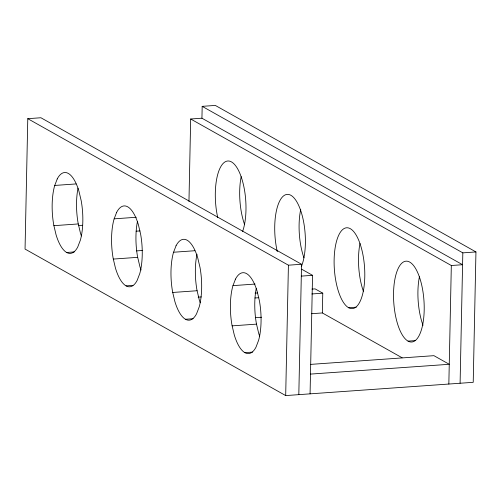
<?xml version="1.0" encoding="UTF-8"?>
<svg xmlns="http://www.w3.org/2000/svg" width="501" height="501" viewBox="0 0 501 501"><rect width="100%" height="100%" fill="white"/><g stroke="black" fill="none" stroke-linecap="round" stroke-linejoin="round"><path stroke-width="0.75" d="M298.815 394.65L301.552 264.259L40.907 117.754L27.78 118.681L25.05 249.066L285.689 395.577L473.22 382.319L475.95 251.934L215.311 105.423L202.185 106.35L201.934 118.205L462.573 264.716L451.326 265.511L190.681 119L188.958 201.446M285.689 395.577L288.419 265.192L27.78 118.681M310.069 393.855L312.555 275.318L301.633 269.181M402.14 357.789L322.35 312.943L322.769 293.185L315.098 288.877L311.985 289.102M448.84 384.042L451.326 265.511M460.093 383.246L462.824 252.861L202.185 106.35M190.681 119L201.934 118.205M54.747 185.445L76.077 183.936M114.159 218.837L136.247 217.277M53.901 225.669L78.281 223.947M78.688 225.55L82.584 225.275M136.122 231.193L140.017 230.917M66.671 252.473L74.286 251.934M136.485 250.895L142.722 250.45M173.565 252.235L194.902 250.725M113.314 259.067L137.694 257.345M288.419 265.192L301.552 264.259M462.824 252.861L475.95 251.934M126.077 285.871L132.934 285.382M301.301 276.114L312.555 275.318M232.978 285.633L255.072 284.067M172.726 292.465L197.106 290.737M198.158 297.143L201.277 296.924M255.072 293.123L257.408 292.953M254.94 297.982L258.835 297.707M311.854 293.962L322.769 293.185M185.489 319.262L193.11 318.724M348.64 307.733A40.525 15.124 86 0 0 363.156 255.93A40.525 15.124 86 0 0 336.603 241A40.525 15.124 86 0 0 348.64 307.733L356.255 307.194M255.303 317.684L261.541 317.239M311.44 313.714L322.35 312.943M232.138 325.857L256.512 324.134M244.901 352.66L252.517 352.122M408.052 341.125A40.525 15.124 86 0 0 422.568 289.321A40.525 15.124 86 0 0 396.015 274.398A40.525 15.124 86 0 0 408.052 341.125L415.667 340.586M310.745 364.377L433.922 355.672L449.253 364.29L310.482 374.097M244.532 224.429A40.525 15.124 86 0 1 241.175 176.621M303.944 257.821A40.525 15.124 86 0 1 300.738 209.299M363.357 291.219A40.525 15.124 86 0 1 360 243.417M423.013 325.306A40.525 15.124 86 0 1 419.406 276.809M277.303 251.671A40.525 15.124 86 0 1 280.491 199.561A40.525 15.124 86 0 1 301.245 212.211A40.525 15.124 86 0 1 301.452 266.388M217.722 217.528A40.525 15.124 86 0 1 221.035 166.244A40.525 15.124 86 0 1 241.532 177.874A40.525 15.124 86 0 1 242.565 231.619M141.044 270.052A40.525 15.124 86 0 1 139.86 266.476L137.593 256.925A40.525 15.124 86 0 1 137.437 221.548M81.381 235.958A40.525 15.124 86 0 1 80.448 233.084L78.181 223.527A40.525 15.124 86 0 1 78.024 188.157M200.206 302.748A40.525 15.124 86 0 1 199.266 299.874L197.006 290.323A40.525 15.124 86 0 1 196.999 254.226M259.612 336.146A40.525 15.124 86 0 1 258.679 333.271L256.418 323.715A40.525 15.124 86 0 1 256.261 288.344M57.239 178.926L54.634 185.739A40.525 15.124 86 0 0 53.801 225.256L56.068 234.806A40.525 15.124 86 0 0 77.749 246.993L80.36 240.179A40.525 15.124 86 0 0 81.187 200.669L78.92 191.119A40.525 15.124 86 0 0 57.239 178.926M116.652 212.324L114.04 219.137A40.525 15.124 86 0 0 113.213 258.648L115.48 268.204A40.525 15.124 86 0 0 137.161 280.391L139.773 273.577A40.525 15.124 86 0 0 140.599 234.067L138.332 224.511A40.525 15.124 86 0 0 116.652 212.324M176.064 245.722L173.452 252.535A40.525 15.124 86 0 0 172.626 292.045L174.893 301.596A40.525 15.124 86 0 0 196.574 313.783L199.179 306.969A40.525 15.124 86 0 0 200.012 267.459L197.745 257.909A40.525 15.124 86 0 0 176.064 245.722M235.47 279.113L232.865 285.927A40.525 15.124 86 0 0 232.038 325.437L234.299 334.994A40.525 15.124 86 0 0 255.986 347.18L258.591 340.367A40.525 15.124 86 0 0 259.418 300.857L257.157 291.3A40.525 15.124 86 0 0 235.47 279.113"/></g></svg>
